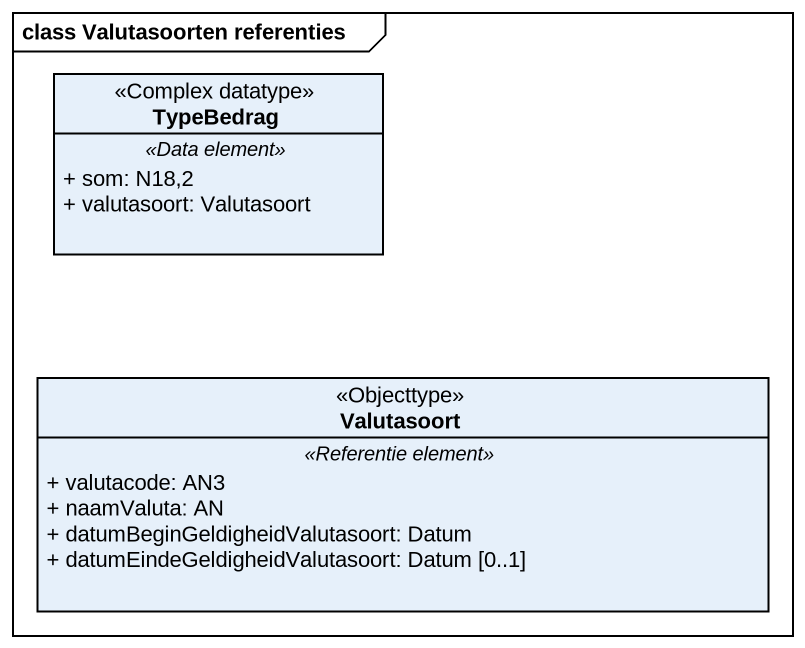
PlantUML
@startuml
mainframe class Valutasoorten referenties
hide circle
hide empty members
skinparam classAttributeIconSize 0
class TypeBedrag <<Complex datatype>> {
  .. <<Data element>> ..
  + som: N18,2
  + valutasoort: Valutasoort
}
class Valutasoort <<Objecttype>> {
  .. <<Referentie element>> ..
  + valutacode: AN3
  + naamValuta: AN
  + datumBeginGeldigheidValutasoort: Datum
  + datumEindeGeldigheidValutasoort: Datum [0..1]
}
@enduml
